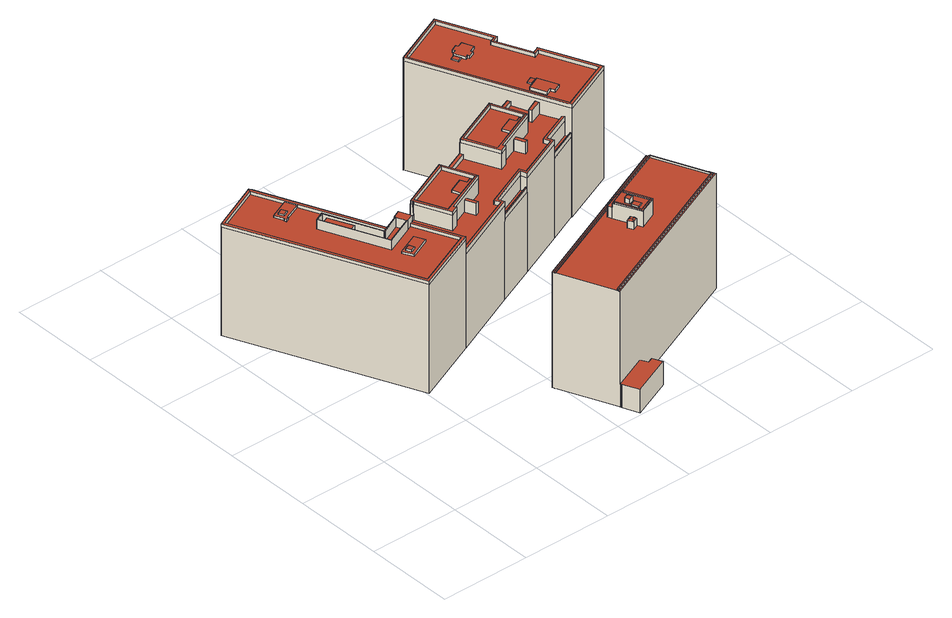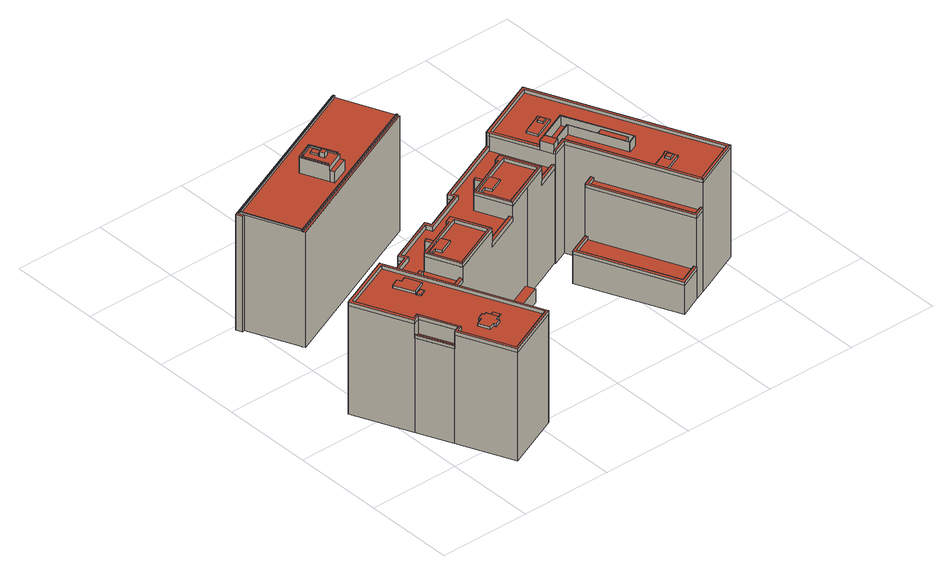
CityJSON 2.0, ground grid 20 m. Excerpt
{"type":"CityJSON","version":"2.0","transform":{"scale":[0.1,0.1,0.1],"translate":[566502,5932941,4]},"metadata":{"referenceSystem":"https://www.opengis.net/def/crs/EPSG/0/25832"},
"CityObjects":{
"building1":{"type":"Building","attributes":{"Grundfläche 2D":"751.711553","Grundhöhe NN":"7.820"},"children":["building1-1","building1-2","building1-3","building1-4","building1-5","building1-6"],"geometry":[{"type":"MultiSurface","lod":"3","boundaries":[[[0,1,2,3],[4,5,6,7]],[[8,9,10,11,12,13,14,15,16,17],[18,19,20,21]],[[22,23,24,25,26,27,28,29,30,31]],[[32,33,34,35,36,37,38,39,40,41,42,43,44,45,46,47,48,49,50,51,52],[53,54,55,56]],[[57,58,59,60,61,62,63,64,65,66]],[[67,68,69,70,71,72,73,74]],[[75,76,77,78,79,80,81,82,83,84,85,86]],[[87,88,89,90]],[[91,92,93,94,95]],[[54,53,3,2]],[[53,56,0,3]],[[56,55,1,0]],[[2,1,55,54]],[[46,45,11,10]],[[45,44,43,13,12,11]],[[43,42,14,13]],[[42,41,15,14]],[[41,40,16,15]],[[40,39,17,16]],[[39,38,37,9,8,17]],[[34,96,97,25,24,23]],[[97,98,26,25]],[[98,99,100,48,29,28,27,26]],[[37,36,31,30,47,46,10,9]],[[36,35,22,31]],[[61,60,32,52]],[[62,61,52,51]],[[63,62,51,50]],[[49,101,65,64]],[[101,102,103,57,66,65]],[[103,104,58,57]],[[104,33,59,58]],[[90,89,71,70]],[[72,71,89,88]],[[88,87,73,72]],[[105,106,67,74]],[[106,107,68,67]],[[107,108,69,68]],[[82,81,93,92]],[[83,82,92,91]],[[91,95,84,83]],[[109,110,86,85]],[[110,111,112,113,77,76,75,86]],[[113,114,115,116,80,79,78,77]],[[48,80,116,117,118,49]],[[101,49,118,119]],[[120,103,102,101,119,121]],[[104,103,120,122]],[[123,124,97,96,34,33,104,122,125]],[[98,97,124,126]],[[109,85,84,95,94,93,81,80,48,100,99,98,126,127]],[[108,107,128,129]],[[106,105,130,131]],[[107,106,131,128]],[[87,90,70,69,113,112,111,110,74,73]],[[117,116,115,114,113,69,108,129,132,133]],[[110,109,127,130,105,74]],[[130,127,126,124,123,125,122,120,121,119,118,117,133,132,129,128,131]]],"semantics":{"surfaces":[{"type":"RoofSurface"},{"type":"WallSurface"},{"type":"GroundSurface"}],"values":[0,0,0,0,0,0,0,0,0,1,1,1,1,1,1,1,1,1,1,1,1,1,1,1,1,1,1,1,1,1,1,1,1,1,1,1,1,1,1,1,1,1,1,1,1,1,1,1,1,1,1,1,1,1,1,1,1,2]}}]},
"building1-1":{"type":"BuildingInstallation","parents":["building1"],"geometry":[{"type":"MultiSurface","lod":"3","boundaries":[[[134,135,136,137]],[[137,136,138,139]],[[134,137,139,140]],[[135,134,140,141]],[[136,135,141,138]]],"semantics":{"surfaces":[{"type":"RoofSurface"},{"type":"WallSurface"}],"values":[0,1,1,1,1]}}]},
"building1-2":{"type":"BuildingInstallation","parents":["building1"],"geometry":[{"type":"MultiSurface","lod":"3","boundaries":[[[30,29,64,63]],[[50,47,30,63]],[[48,49,64,29]]],"semantics":{"surfaces":[{"type":"RoofSurface"},{"type":"WallSurface"}],"values":[0,1,1]}}]},
"building1-3":{"type":"BuildingInstallation","parents":["building1"],"geometry":[{"type":"MultiSurface","lod":"3","boundaries":[[[142,143,144,145,146,147,148,149,150,151,152,153]],[[154,150,149,155]],[[156,144,143,157]],[[151,150,154,158]],[[152,151,158,159]],[[153,152,159,160]],[[161,142,153,160]],[[145,144,156,162]],[[146,145,162,163]],[[147,146,163,164]],[[165,148,147,164]]],"semantics":{"surfaces":[{"type":"RoofSurface"},{"type":"WallSurface"}],"values":[0,1,1,1,1,1,1,1,1,1,1]}}]},
"building1-4":{"type":"BuildingInstallation","parents":["building1"],"geometry":[{"type":"MultiSurface","lod":"3","boundaries":[[[166,167,168,169]],[[168,21,20,169]],[[166,169,20,19]],[[167,166,19,18]],[[168,167,18,21]]],"semantics":{"surfaces":[{"type":"RoofSurface"},{"type":"WallSurface"}],"values":[0,1,1,1,1]}}]},
"building1-5":{"type":"BuildingInstallation","parents":["building1"],"geometry":[{"type":"MultiSurface","lod":"3","boundaries":[[[142,149,148,170,171,172,143]],[[33,34,23,171,170,59]],[[23,22,172,171]],[[22,35,157,143,172]],[[161,155,149,142]],[[148,165,32,60,59,170]]],"semantics":{"surfaces":[{"type":"RoofSurface"},{"type":"WallSurface"}],"values":[0,1,1,1,1,1]}}]},
"building1-6":{"type":"BuildingInstallation","parents":["building1"],"geometry":[{"type":"MultiSurface","lod":"3","boundaries":[[[173,174,175,176]],[[176,175,5,4]],[[173,176,4,7]],[[174,173,7,6]],[[175,174,6,5]]],"semantics":{"surfaces":[{"type":"RoofSurface"},{"type":"WallSurface"}],"values":[0,1,1,1,1]}}]},
"building2":{"type":"Building","attributes":{"Grundfläche 2D":"612.056753","Grundhöhe NN":"4.796"},"children":["building2-1","building2-2","building2-3","building2-4","building2-5"],"geometry":[{"type":"MultiSurface","lod":"3","boundaries":[[[177,178,179,180,181,182,183,184,185],[186,187,188,189],[190,191,192,193]],[[194,195,196,197],[198,199,200,201]],[[202,203,204,205,206,207,208]],[[209,210,211,212,213,214]],[[215,216,217,218]],[[219,220,221,222,223,224,225]],[[226,227,228,229,230,231,232,233,234]],[[201,235,183,182,236,198]],[[235,201,200,237]],[[238,180,179,237,200,199]],[[238,239,236,182,181,180]],[[240,241,218,206,205,204]],[[207,206,218,217]],[[217,242,195,202,208,207]],[[203,202,195,194]],[[196,222,210,209]],[[222,221,211,210]],[[211,221,220,240,204,212]],[[204,203,213,212]],[[194,197,214,213,203]],[[197,196,209,214]],[[243,225,224,230,229,244]],[[219,225,243,245]],[[220,219,245,246]],[[247,248,215,218,241,240,220,246,249]],[[216,215,248,250]],[[251,252,253,254,230,224,223,222,196,195,242,217,216,250,255]],[[231,230,254,256]],[[233,232,257,258]],[[232,231,256,257]],[[234,233,258,259]],[[260,227,226,234,259,261]],[[228,227,260,262]],[[229,228,262,244]],[[251,255,250,248,247,249,246,245,243,244,262,260,261,259,258,257,256,254,253,252]]],"semantics":{"surfaces":[{"type":"RoofSurface"},{"type":"WallSurface"},{"type":"GroundSurface"}],"values":[0,0,0,0,0,0,0,1,1,1,1,1,1,1,1,1,1,1,1,1,1,1,1,1,1,1,1,1,1,1,1,1,1,1,2]}}]},
"building2-1":{"type":"BuildingInstallation","parents":["building2"],"geometry":[{"type":"MultiSurface","lod":"3","boundaries":[[[236,239,238,263,264]],[[199,265,263,238]],[[265,266,264,263]],[[266,198,236,264]]],"semantics":{"surfaces":[{"type":"RoofSurface"},{"type":"WallSurface"}],"values":[0,1,1,1]}}]},
"building2-2":{"type":"BuildingInstallation","parents":["building2"],"geometry":[{"type":"MultiSurface","lod":"3","boundaries":[[[267,268,269,270]],[[268,267,189,188]],[[269,268,188,187]],[[270,269,187,186]],[[267,270,186,189]]],"semantics":{"surfaces":[{"type":"RoofSurface"},{"type":"WallSurface"}],"values":[0,1,1,1,1]}}]},
"building2-3":{"type":"BuildingInstallation","parents":["building2"],"geometry":[{"type":"MultiSurface","lod":"3","boundaries":[[[271,272,273,274]],[[272,275,276,273]],[[277,271,274,278]],[[275,277,278,276]],[[272,271,277,275]],[[274,273,279,280]],[[278,274,280,281]],[[276,278,281,282]],[[273,276,282,279]]],"semantics":{"surfaces":[{"type":"RoofSurface"},{"type":"WallSurface"}],"values":[0,0,0,0,0,1,1,1,1]}}]},
"building2-4":{"type":"BuildingInstallation","parents":["building2"],"geometry":[{"type":"MultiSurface","lod":"3","boundaries":[[[283,284,285,286,287,288,289,290]],[[183,235,286,285]],[[235,237,287,286]],[[237,179,288,287]],[[289,288,179,178]],[[290,289,178,177]],[[283,290,177,185]],[[284,283,185,184]],[[285,284,184,183]]],"semantics":{"surfaces":[{"type":"RoofSurface"},{"type":"WallSurface"}],"values":[0,1,1,1,1,1,1,1,1]}}]},
"building2-5":{"type":"BuildingInstallation","parents":["building2"],"geometry":[{"type":"MultiSurface","lod":"3","boundaries":[[[291,292,293,294]],[[294,293,190,193]],[[291,294,193,192]],[[292,291,192,191]],[[293,292,191,190]]],"semantics":{"surfaces":[{"type":"RoofSurface"},{"type":"WallSurface"}],"values":[0,1,1,1,1]}}]},
"building3":{"type":"Building","attributes":{"Grundfläche 2D":"1145.316304","Grundhöhe NN":"7.831"},"children":["building3-1","building3-2","building3-3","building3-4","building3-5","building3-6","building3-7","building3-8","building3-9","building3-10","building3-11","building3-12","building3-13"],"geometry":[{"type":"MultiSurface","lod":"3","boundaries":[[[295,296,297,298,299,300,301,302,303,304,305,306,307,308,309,310,311,312,313,314,315,316]],[[317,318,319,320,321,322,323,324,325,326,327,328]],[[329,330,331,332,333,334]],[[335,336,337,338,339,340,341,342,343,344],[345,346,347,348,349,350],[351,352,353,354,355,356,357,358,359,360,361,362]],[[363,364,365,366,367,368,369,370,371,372]],[[373,374,375,376,377]],[[378,379,380,381,382]],[[383,384,385,386,387,388,389,390,391,392,393,394,395,396,397,398,399,400]],[[401,402,403,404,405,406,407,408,409,410,411,412,413,414,415,416]],[[417,418,419,420,421,422,423,424,425,426,427,428,429,430,431]],[[432,433,434,435,436,437,438]],[[439,440,441,442,443,444,445]],[[446,447,448,449,450,451,452,453,454,455,456,457,458,459,460,461,462,463,464,465,466,467,468,469,470,471,472,473,474,475,476]],[[477,478,479,480,481,482,483,484,485,486,487]],[[488,489,490,491,478,492,493]],[[494,495,496,497,498,499,500,501,502]],[[503,504,502,505,506]],[[507,508,509,510,511,512,513]],[[514,515,516,517,518,519,520]],[[521,522,523,524,525]],[[374,373,377,458,457,526,527,528,490,489]],[[526,457,456,529]],[[529,456,455,530]],[[455,454,453,452,486,530]],[[451,366,365,364,492,478,477,487,486,452]],[[531,381,466,465,532]],[[533,534,381]],[[382,381,534,504,503]],[[531,533,381]],[[532,465,464,535]],[[535,464,463,536]],[[463,462,461,460,501,536]],[[505,502,501,460,459,376,375]],[[337,336,308,307]],[[309,308,336,335]],[[310,309,335,344]],[[344,343,311,310]],[[312,311,343,342]],[[313,312,342,341]],[[341,340,314,313]],[[339,537,316,315]],[[537,538,295,316]],[[538,539,296,295]],[[539,540,541,542,543,544,301,300,299,298,297,296]],[[544,545,302,301]],[[545,546,303,302]],[[546,547,548,338,306,305,304,303]],[[330,329,350,349]],[[349,348,331,330]],[[332,331,348,347]],[[333,332,347,346]],[[334,333,346,345]],[[350,329,334,345]],[[355,354,319,318]],[[354,353,320,319]],[[321,320,353,352]],[[322,321,352,351]],[[351,362,323,322]],[[362,361,324,323]],[[361,360,325,324]],[[360,359,326,325]],[[359,358,327,326]],[[358,357,328,327]],[[357,356,317,328]],[[318,317,356,355]],[[381,380,467,466]],[[377,376,459,458]],[[451,450,367,366]],[[448,369,368,367,450,449]],[[448,447,370,369]],[[549,550,372,371]],[[550,551,363,372]],[[551,552,364,363]],[[553,554,375,374]],[[555,556,378,382]],[[556,557,467,380,379,378]],[[558,559,390,389]],[[559,560,391,390]],[[560,561,392,391]],[[561,562,563,564,395,394,393,392]],[[564,565,396,395]],[[565,566,397,396]],[[566,567,398,397]],[[475,474,400,399]],[[474,473,383,400]],[[384,383,473,472]],[[472,471,385,384]],[[471,470,386,385]],[[470,469,387,386]],[[388,387,469,468]],[[468,558,389,388]],[[490,408,407,406,478,491]],[[490,528,527,526,411,410,409,408]],[[526,529,412,411]],[[529,530,413,412]],[[530,486,414,413]],[[568,483,482,481,403,402,401,416,415,485,484,569,570]],[[481,480,404,403]],[[480,479,405,404]],[[502,504,422,421]],[[504,534,423,422]],[[534,533,424,423]],[[533,531,425,424]],[[532,426,425,531]],[[532,535,427,426]],[[535,536,428,427]],[[536,501,429,428]],[[498,497,496,418,417,431,430,500,499,571,572]],[[419,418,496,495]],[[495,494,420,419]],[[539,538,573,574]],[[575,549,371,370,447,446,476,475,399,398,567,508,507,513,512,576,577,544,543,542,541,540,539,574,578]],[[545,544,577,579]],[[546,545,579,580,432,581]],[[546,581,432,438,437,436,338,548,547]],[[338,436,435,339]],[[433,582,537,339,435,434]],[[537,582,433,583,573,538]],[[433,432,580,583]],[[519,518,584,585]],[[520,519,585,586]],[[514,520,586,587]],[[440,439,588,589]],[[524,523,590,591]],[[525,524,591,592]],[[521,525,592,593]],[[517,516,515,514,587,590,523,522,521,593,594,506,505,375,554,553,374,489,488,493,492,364,552,551,595,584,518]],[[596,123,556,555,382,503,506,594]],[[122,468,467,557,556,123,125]],[[558,468,122,120]],[[559,558,120,588,439,597]],[[445,444,560,559,597,439]],[[560,444,443,561]],[[440,598,564,563,562,561,443,442,441]],[[599,565,564,598,440,589,600,511]],[[599,511,510,509,566,565]],[[566,509,508,567]],[[550,549,575,601]],[[551,550,601,595]],[[512,511,600,576]],[[590,587,586,585,584,595,601,575,578,574,573,583,580,579,577,576,600,589,588,120,122,125,123,596,594,593,592,591]]],"semantics":{"surfaces":[{"type":"RoofSurface"},{"type":"WallSurface"},{"type":"GroundSurface"}],"values":[0,0,0,0,0,0,0,0,0,0,0,0,0,0,0,0,0,0,0,0,1,1,1,1,1,1,1,1,1,1,1,1,1,1,1,1,1,1,1,1,1,1,1,1,1,1,1,1,1,1,1,1,1,1,1,1,1,1,1,1,1,1,1,1,1,1,1,1,1,1,1,1,1,1,1,1,1,1,1,1,1,1,1,1,1,1,1,1,1,1,1,1,1,1,1,1,1,1,1,1,1,1,1,1,1,1,1,1,1,1,1,1,1,1,1,1,1,1,1,1,1,1,1,1,1,1,1,1,1,1,1,1,1,1,1,1,1,1,1,1,2]}}]},
"building3-1":{"type":"BuildingInstallation","parents":["building3"],"geometry":[{"type":"MultiSurface","lod":"3","boundaries":[[[602,603,604,605]],[[605,604,606,607]],[[607,608,602,605]],[[608,609,603,602]],[[604,603,609,606]]],"semantics":{"surfaces":[{"type":"RoofSurface"},{"type":"WallSurface"}],"values":[0,1,1,1,1]}}]},
"building3-2":{"type":"BuildingInstallation","parents":["building3"],"geometry":[{"type":"MultiSurface","lod":"3","boundaries":[[[610,611,612,613]],[[613,612,614,615]],[[610,613,615,616]],[[611,610,616,617]],[[612,611,617,614]]],"semantics":{"surfaces":[{"type":"RoofSurface"},{"type":"WallSurface"}],"values":[0,1,1,1,1]}}]},
"building3-3":{"type":"BuildingInstallation","parents":["building3"],"geometry":[{"type":"MultiSurface","lod":"3","boundaries":[[[618,581,582,619]],[[619,582,433,434]],[[618,619,434,438]],[[581,618,438,432]],[[582,581,432,433]]],"semantics":{"surfaces":[{"type":"RoofSurface"},{"type":"WallSurface"}],"values":[0,1,1,1,1]}}]},
"building3-4":{"type":"BuildingInstallation","parents":["building3"],"geometry":[{"type":"MultiSurface","lod":"3","boundaries":[[[598,620,621,597]],[[598,597,439,440]],[[620,598,440,441]],[[441,445,621,620]],[[597,621,445,439]]],"semantics":{"surfaces":[{"type":"RoofSurface"},{"type":"WallSurface"}],"values":[0,1,1,1,1]}}]},
"building3-5":{"type":"BuildingInstallation","parents":["building3"],"geometry":[{"type":"MultiSurface","lod":"3","boundaries":[[[429,421,420,430]],[[501,502,421,429]],[[494,500,430,420]]],"semantics":{"surfaces":[{"type":"RoofSurface"},{"type":"WallSurface"}],"values":[0,1,1]}}]},
"building3-6":{"type":"BuildingInstallation","parents":["building3"],"geometry":[{"type":"MultiSurface","lod":"3","boundaries":[[[622,623,568,570,569,624,625]],[[484,626,624,569]],[[625,624,626,627]],[[627,628,622,625]],[[623,622,628,629]],[[629,483,568,623]]],"semantics":{"surfaces":[{"type":"RoofSurface"},{"type":"WallSurface"}],"values":[0,1,1,1,1,1]}}]},
"building3-7":{"type":"BuildingInstallation","parents":["building3"],"geometry":[{"type":"MultiSurface","lod":"3","boundaries":[[[414,630,631,406,405,415]],[[486,487,477,478,406,631,630,414]],[[479,485,415,405]]],"semantics":{"surfaces":[{"type":"RoofSurface"},{"type":"WallSurface"}],"values":[0,1,1]}}]},
"building3-8":{"type":"BuildingInstallation","parents":["building3"],"geometry":[{"type":"MultiSurface","lod":"3","boundaries":[[[632,633,634,635]],[[635,634,446,636]],[[632,635,636,637]],[[476,633,632,637]],[[446,634,633,476]]],"semantics":{"surfaces":[{"type":"RoofSurface"},{"type":"WallSurface"}],"values":[0,1,1,1,1]}}]},
"building3-9":{"type":"BuildingInstallation","parents":["building3"],"geometry":[{"type":"MultiSurface","lod":"3","boundaries":[[[638,639,572,571,640,641]],[[499,642,640,571]],[[641,640,642,643]],[[643,644,638,641]],[[639,638,644,645]],[[645,498,572,639]]],"semantics":{"surfaces":[{"type":"RoofSurface"},{"type":"WallSurface"}],"values":[0,1,1,1,1,1]}}]},
"building3-10":{"type":"BuildingInstallation","parents":["building3"],"geometry":[{"type":"MultiSurface","lod":"3","boundaries":[[[646,647,648,649]],[[461,462,647,646]],[[462,650,648,647]],[[650,651,649,648]],[[646,649,651,461]]],"semantics":{"surfaces":[{"type":"RoofSurface"},{"type":"WallSurface"}],"values":[0,1,1,1,1]}}]},
"building3-11":{"type":"BuildingInstallation","parents":["building3"],"geometry":[{"type":"MultiSurface","lod":"3","boundaries":[[[652,653,654,655]],[[453,454,653,652]],[[454,656,654,653]],[[656,657,655,654]],[[652,655,657,453]]],"semantics":{"surfaces":[{"type":"RoofSurface"},{"type":"WallSurface"}],"values":[0,1,1,1,1]}}]},
"building3-12":{"type":"BuildingInstallation","parents":["building3"],"geometry":[{"type":"MultiSurface","lod":"3","boundaries":[[[658,659,599,660]],[[660,599,511,512]],[[658,660,512,513]],[[659,658,513,510]],[[599,659,510,511]]],"semantics":{"surfaces":[{"type":"RoofSurface"},{"type":"WallSurface"}],"values":[0,1,1,1,1]}}]},
"building3-13":{"type":"BuildingInstallation","parents":["building3"],"geometry":[{"type":"MultiSurface","lod":"3","boundaries":[[[307,306,315,314,661]],[[338,339,315,306]],[[340,662,337,307,661,314]]],"semantics":{"surfaces":[{"type":"RoofSurface"},{"type":"WallSurface"}],"values":[0,1,1]}}]}
},
"vertices":[
[215,362,292],[262,383,292],[252,406,292],[204,385,292],[217,371,292],[212,382,292],[223,387,292],[228,375,292],[116,605,292],[153,621,292],[143,645,292],[100,626,292],[107,609,292],[108,606,292],[107,605,292],[109,600,292],[115,603,292],[115,604,292],[108,622,292],[119,627,292],[124,616,292],[113,611,292],[250,458,294],[267,466,294],[266,468,294],[265,470,294],[232,456,294],[121,711,294],[120,712,294],[118,717,294],[115,709,294],[229,448,294],[272,438,287],[278,440,287],[267,466,287],[250,458,287],[229,448,287],[153,621,287],[116,605,287],[115,604,287],[115,603,287],[109,600,287],[107,605,287],[108,606,287],[107,609,287],[100,626,287],[143,645,287],[115,709,287],[118,717,287],[7,668,287],[15,665,287],[181,285,287],[314,343,287],[204,385,287],[252,406,287],[262,383,287],[215,362,287],[322,340,294],[319,345,294],[278,440,294],[272,438,294],[314,343,294],[181,285,294],[15,665,294],[7,668,294],[178,277,294],[320,339,294],[283,538,112],[191,749,112],[142,727,112],[145,722,112],[188,741,112],[275,541,112],[232,522,112],[234,517,112],[232,522,230],[145,722,230],[142,727,230],[138,725,230],[119,717,230],[118,717,230],[120,712,230],[140,720,230],[227,520,230],[208,511,230],[210,506,230],[234,517,230],[232,522,105],[275,541,105],[188,741,105],[145,722,105],[227,520,223],[140,720,223],[120,712,223],[121,711,223],[208,511,223],[266,468,287],[265,470,287],[232,456,287],[121,711,287],[120,712,287],[178,277,287],[320,339,287],[322,340,287],[319,345,287],[234,517,105],[283,538,105],[191,749,105],[142,727,105],[210,506,223],[234,517,223],[232,522,223],[145,722,223],[142,727,223],[138,725,223],[119,717,223],[118,717,223],[118,717,38],[7,668,38],[178,277,38],[322,340,38],[320,339,38],[319,345,38],[266,468,38],[265,470,38],[267,466,38],[232,456,38],[210,506,38],[191,749,38],[142,727,38],[234,517,38],[283,538,38],[138,725,38],[119,717,38],
[180,490,305],[157,542,305],[144,536,305],[166,484,305],[144,536,287],[166,484,287],[180,490,287],[157,542,287],
[251,455,309],[251,456,309],[207,437,309],[156,555,309],[136,546,309],[197,405,309],[261,433,309],[260,434,309],[198,407,309],[137,545,309],[155,553,309],[207,435,309],[198,407,287],[260,434,287],[207,437,287],[251,456,287],[137,545,287],[155,553,287],[207,435,287],[251,455,287],[156,555,287],[136,546,287],[197,405,287],[261,433,287],
[119,627,296],[108,622,296],[113,611,296],[124,616,296],
[278,440,309],[267,466,309],[250,458,309],
[228,375,296],[223,387,296],[212,382,296],[217,371,296],
[644,188,307],[622,239,307],[625,240,307],[623,244,307],[620,243,307],[584,227,307],[586,223,307],[589,225,307],[611,174,307],[624,189,307],[612,184,307],[606,199,307],[617,204,307],[613,218,307],[618,208,307],[607,204,307],[603,214,307],[763,327,272],[392,166,272],[442,50,272],[813,211,272],[584,227,272],[623,244,272],[648,186,272],[610,170,272],[392,166,274],[763,327,274],[765,328,274],[765,329,274],[764,331,274],[391,169,274],[391,167,274],[442,50,276],[443,47,276],[816,209,276],[765,328,276],[763,327,276],[813,211,276],[762,335,272],[389,173,272],[391,169,272],[764,331,272],[817,221,272],[812,219,272],[816,209,272],[443,47,272],[443,46,272],[444,44,272],[823,208,272],[549,47,61],[541,66,61],[529,61,61],[521,77,61],[444,44,61],[446,40,61],[445,40,61],[460,5,61],[550,44,61],[610,170,307],[584,227,297],[648,186,307],[623,244,297],[620,243,297],[765,328,272],[765,329,272],[391,167,272],[823,208,8],[521,77,8],[817,221,8],[812,219,8],[765,329,8],[762,335,8],[765,328,8],[389,173,8],[391,167,8],[392,166,8],[443,46,8],[444,44,8],[391,169,8],[446,40,8],[445,40,8],[460,5,8],[550,44,8],[541,66,8],[549,47,8],[529,61,8],
[619,253,297],[581,237,297],[619,253,272],[581,237,272],
[617,204,310],[606,199,310],[612,184,310],[624,189,310],
[590,185,293],[596,188,293],[598,192,289],[586,187,289],[599,182,293],[603,180,289],[593,179,293],[591,175,289],[598,192,272],[586,187,272],[591,175,272],[603,180,272],
[611,174,310],[589,225,310],[586,223,310],[610,170,310],[648,186,310],[625,240,310],[622,239,310],[644,188,310],
[607,204,318],[618,208,318],[613,218,318],[603,214,318],
[728,894,295],[605,840,295],[607,836,295],[741,528,295],[742,526,295],[743,524,295],[743,522,295],[867,576,295],[813,701,295],[810,700,295],[807,698,295],[799,695,295],[796,688,295],[809,694,295],[859,580,295],[745,530,295],[611,838,295],[725,888,295],[773,778,295],[760,772,295],[766,770,295],[780,776,295],[729,783,293],[719,807,293],[707,802,293],[705,807,293],[691,801,293],[694,796,293],[685,792,293],[696,767,293],[701,770,293],[703,765,293],[716,771,293],[714,776,293],[722,618,293],[736,585,293],[748,590,293],[752,581,293],[769,589,293],[751,631,293],[859,580,287],[809,694,287],[796,688,287],[799,695,287],[766,770,287],[760,772,287],[773,778,287],[725,888,287],[611,838,287],[745,530,287],[751,631,287],[769,589,287],[752,581,287],[748,590,287],[736,585,287],[722,618,287],[694,796,287],[691,801,287],[705,807,287],[707,802,287],[719,807,287],[729,783,287],[714,776,287],[716,771,287],[703,765,287],[701,770,287],[696,767,287],[685,792,287],[663,642,263],[629,627,263],[632,622,263],[632,620,263],[661,633,263],[661,632,263],[664,626,263],[693,639,263],[690,645,263],[667,635,263],[517,571,263],[514,577,263],[433,542,263],[436,535,263],[517,570,263],[266,468,263],[267,466,263],[268,463,263],[321,485,263],[318,491,263],[667,496,263],[571,454,263],[565,468,263],[465,424,263],[471,411,263],[319,345,263],[322,340,263],[478,408,263],[472,422,263],[562,461,263],[565,452,263],[566,450,263],[567,447,263],[674,494,263],[668,507,263],[737,537,263],[735,542,263],[661,510,263],[605,534,296],[602,533,296],[549,510,296],[522,574,296],[627,620,296],[630,626,296],[625,624,296],[515,576,296],[517,571,296],[517,570,296],[549,498,296],[565,505,296],[562,510,296],[661,553,296],[655,556,296],[609,536,296],[406,447,296],[353,424,296],[325,488,296],[431,534,296],[433,541,296],[318,490,296],[320,486,296],[321,486,296],[321,485,296],[353,412,296],[369,419,296],[366,424,296],[465,468,296],[459,470,296],[408,448,296],[813,701,255],[780,776,255],[777,775,255],[766,770,255],[799,695,255],[807,698,255],[810,700,255],[478,408,220],[567,447,220],[566,450,220],[565,452,220],[562,461,220],[472,422,220],[477,411,220],[713,592,253],[693,639,253],[664,626,253],[661,632,253],[661,633,253],[632,620,253],[661,553,253],[611,532,253],[604,528,253],[562,510,253],[565,505,253],[549,498,253],[517,570,253],[436,535,253],[465,468,253],[415,446,253],[408,443,253],[366,424,253],[369,419,253],[353,412,253],[321,485,253],[268,463,253],[319,345,253],[471,411,253],[465,424,253],[565,468,253],[571,454,253],[667,496,253],[661,510,253],[735,542,253],[716,584,253],[632,622,288],[630,626,288],[627,620,288],[522,574,288],[549,510,288],[602,533,288],[605,534,288],[647,553,288],[655,556,288],[661,553,288],[632,620,288],[602,615,288],[514,577,288],[515,576,288],[625,624,288],[629,627,288],[604,616,288],[431,534,288],[325,488,288],[353,424,288],[406,447,288],[408,448,288],[451,467,288],[459,470,288],[465,468,288],[433,541,288],[318,491,288],[318,490,288],[433,542,288],[375,516,288],[741,528,220],[737,537,220],[668,507,220],[673,496,220],[674,494,220],[743,524,220],[742,526,220],[578,605,69],[602,615,69],[604,616,69],[629,627,69],[657,639,69],[649,659,69],[570,625,69],[382,519,69],[433,542,69],[461,554,69],[453,573,69],[374,539,69],[549,498,288],[517,570,288],[517,571,288],[565,505,288],[562,510,288],[321,485,288],[353,412,288],[321,486,288],[320,486,288],[369,419,288],[366,424,288],[780,776,287],[728,894,287],[605,840,287],[607,836,287],[741,528,287],[742,526,287],[743,524,287],[743,522,287],[867,576,287],[813,701,287],[810,700,287],[807,698,287],[690,645,253],[667,635,253],[663,642,253],[629,627,253],[514,577,253],[433,542,253],[318,491,253],[266,468,253],[267,466,253],[322,340,253],[478,408,253],[472,422,253],[562,461,253],[565,452,253],[566,450,253],[567,447,253],[674,494,253],[668,507,253],[737,537,253],[605,534,293],[647,553,293],[609,536,293],[451,467,293],[408,448,293],[728,894,38],[605,840,38],[690,645,38],[743,524,38],[743,522,38],[607,836,38],[867,576,38],[813,701,38],[813,701,262],[780,776,262],[780,776,38],[657,639,38],[649,659,38],[570,625,38],[578,605,38],[478,408,38],[567,447,38],[461,554,38],[453,573,38],[374,539,38],[382,519,38],[375,516,38],[663,642,38],[318,491,38],[478,408,231],[567,447,231],[674,494,231],[674,494,38],[667,635,38],
[732,637,290],[736,628,290],[750,634,290],[746,643,290],[750,634,287],[746,643,287],[732,637,287],[736,628,287],
[681,771,290],[690,775,290],[684,789,290],[675,785,290],[684,789,287],[675,785,287],[681,771,287],[690,775,287],
[810,700,262],[777,775,262],
[566,450,231],[477,411,231],
[628,567,293],[596,553,293],[645,559,293],[634,554,293],[645,559,288],[634,554,288],[628,567,288],[596,553,288],
[632,620,296],[632,622,296],
[689,573,280],[716,584,280],[713,592,280],[686,580,280],[686,580,253],[689,573,253],
[432,482,293],[400,468,293],[448,473,293],[438,469,293],[448,473,288],[438,469,288],[432,482,288],[400,468,288],
[415,446,280],[408,443,280],[418,420,280],[425,423,280],[418,420,253],[425,423,253],
[611,532,280],[604,528,280],[614,505,280],[621,509,280],[614,505,253],[621,509,253],
[742,526,231],[673,496,231],[743,524,231],
[795,693,295],[795,693,287]
]}
